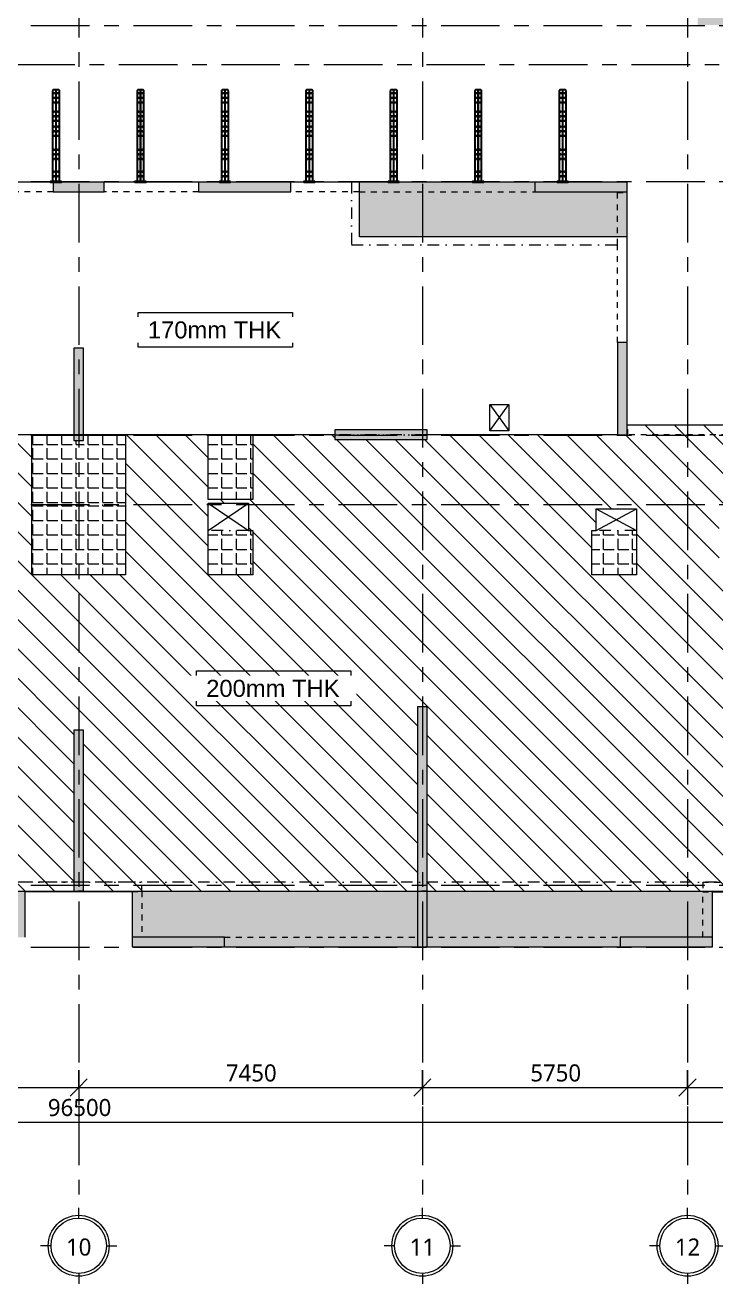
# Model space of a CAD drawing. Header units: millimetres. Extents: x 472 to 124515, y -23895 to 51792.
# Drawn here: x 63829 to 78801, y -23895 to 3390 of the extents above; entities that cross this region are included whole.
import ezdxf

# ---------------------------------------------------------------- set-up
doc = ezdxf.new("R2010")
doc.units = ezdxf.units.MM
doc.header["$LTSCALE"] = 100
for name, pattern in [('cham gach', [5.5, 2.5, -1.5, 0, -1.5]), ('Ligne de quadrillage', [22.225, 12.7, -3.175, 3.175, -3.175]), ('Tiret', [2.5, 1.25, -1.25])]:
    doc.linetypes.add(name, pattern=pattern)
for name, color, linetype, lineweight in [('3L', 1, 'Continuous', 30), ('A-000-M_MASS', 13, 'Continuous', 5), ('A-010-D_DIM', 211, 'Continuous', 5), ('A-010-D_DIM-150', 211, 'Continuous', 5), ('A-230-H-FLOOR', 190, 'Continuous', 15), ('A-230-M_FLOOR', 192, 'Continuous', 15), ('A-230-MH_FLOOR', 190, 'cham gach', 9), ('S-280-M_COLUMN', 52, 'Continuous', 15), ('S-280-M_STRUCT_FRAME', 12, 'Continuous', 15), ('S-280-MH_COLUMN', 52, 'Tiret', 5), ('Z-000-T_TEXT', 131, 'Continuous', 5), ('Z-030-M_GRID', 191, 'Continuous', 5), ('Z-033_T_GRIDREF', 31, 'Continuous', 5)]:
    doc.layers.add(name, color=color, linetype=linetype, lineweight=lineweight)
doc.layers.add('T300', color=40, linetype='Continuous')
doc.styles.add('Arial', font='arial.ttf', dxfattribs={"height": 368.82485})
doc.styles.add('Trebuchet MS', font='trebuc.ttf', dxfattribs={"height": 369.230769})
doc.dimstyles.new('ART-Cotes_linéaires', dxfattribs={"dimscale": 304.8, "dimtxt": 375, "dimasz": 1.230315, "dimexe": 1.230315, "dimexo": 0.0625, "dimgap": 0.098425, "dimtad": 1, "dimdec": 0, "dimdsep": 46, "dimtxsty": 'Trebuchet MS', "dimblk1": 'OBLIQUE', "dimblk2": 'OBLIQUE', "dimsah": 1, "dimcen": 0.09, "dimdle": 1.230315, "dimazin": 0, "dimtfac": 1, "dimtdec": 4, "dimtix": 1, "dimtmove": 0, "dimatfit": 3, "dimfxl": 1.230315, "dimfxlon": 1, "dimtvp": 1, "dimtolj": 1, "dimtzin": 0, "dimarcsym": 2})
pattern_1 = [(0, (64988.6, 0), (1219.2, 304.8), [50.292, -864.108, 50.292, -864.108, -4876.8]), (0, (64988.6, 0), (1219.2, 304.8), [-1828.8, 50.292, -1778.508, 50.292, -864.108, -2133.6]), (0, (64988.6, 0), (1219.2, 304.8), [-4572, 50.292, -559.308, 50.292, -1473.708]), (120, (65445.8, 152.4), (-873.5645, 903.4582), [50.292, -864.108, 50.292, -5740.908]), (120, (65445.8, 152.4), (-873.5645, 903.4582), [-964.692, -864.108, 50.292, -1778.508, -3048]), (120, (65445.8, 152.4), (-873.5645, 903.4582), [-3657.6, 50.292, -864.108, 50.292, -2083.308]), (120, (65445.8, 152.4), (-873.5645, 903.4582), [-4622.292, -559.308, 50.292, -1473.708]), (240, (65598.2, 762), (-345.6355, -1208.2582), [50.292, -864.108, 50.292, -864.108, -4876.8]), (240, (65598.2, 762), (-345.6355, -1208.2582), [-1828.8, 50.292, -1778.508, 50.292, -864.108, -2133.6]), (240, (65598.2, 762), (-345.6355, -1208.2582), [-4572, 50.292, -559.308, 50.292, -1473.708])]

# ---------------------------------------------------------------- blocks, each defined once
blk = doc.blocks.new('ART_Slab_SetDown - SLAB SET DOWN 30mm-V3-4_022 - ART-Level 4 - TYP 1 C1')
at = {"layer": 'A-000-M_MASS'}
h = blk.add_hatch(dxfattribs=at)
h.set_pattern_fill('FP_17', color=256, style=0, pattern_type=2)
h.set_pattern_definition([(0, (53423.17, 8057.28), (0, 314.325), [228.6, -85.725]), (90, (53423.17, 8057.28), (-314.325, 2e-14), [228.6, -85.725])])
h.paths.add_polyline_path([(525, -468), (525, 492), (-440, 492), (-440, -468), (-345, -468)], flags=0)
blk = doc.blocks.new('ART_Slab_SetDown - SLAB SET DOWN 30mm-3472732-4_022 - ART-Level 4 - TYP 1 C1')
at = {"layer": 'A-000-M_MASS'}
h = blk.add_hatch(dxfattribs=at)
h.set_pattern_fill('FP_18', color=256, style=0, pattern_type=2)
h.set_pattern_definition([(180, (65563.17, -8057.28), (-4e-14, -314.325), [228.6, -85.725]), (270, (65563.17, -8057.28), (314.325, 2e-14), [228.6, -85.725])])
h.paths.add_polyline_path([(470, 468), (-440, 468), (-440, -1057), (575, -1057), (575, 468)], flags=0)
blk = doc.blocks.new('ART_Slab_SetDown - SLAB SET DOWN 30mm-3472744-4_022 - ART-Level 4 - TYP 1 C1')
at = {"layer": 'A-000-M_MASS'}
h = blk.add_hatch(dxfattribs=at)
h.set_pattern_fill('FP_19', color=256, style=0, pattern_type=2)
h.set_pattern_definition([(180, (68323.17, -8057.28), (-4e-14, -314.325), [228.6, -85.725]), (270, (68323.17, -8057.28), (314.325, 2e-14), [228.6, -85.725])])
h.paths.add_polyline_path([(-440, 468), (-440, -492), (525, -492), (525, 468)], flags=0)
blk = doc.blocks.new('ART_Slab_SetDown - SLAB SET DOWN 30mm-3472729-4_022 - ART-Level 4 - TYP 1 C1')
at = {"layer": 'A-000-M_MASS'}
h = blk.add_hatch(dxfattribs=at)
h.set_pattern_fill('FP_20', color=256, style=0, pattern_type=2)
h.set_pattern_definition([(180, (65563.17, -5932.72), (-4e-14, -314.325), [228.6, -85.725]), (270, (65563.17, -5932.72), (314.325, 2e-14), [228.6, -85.725])])
h.paths.add_polyline_path([(18, 1067), (-440, 1067), (-440, -433), (470, -433), (470, -323), (575, -323), (575, 1067), (470, 1067)], flags=0)
blk = doc.blocks.new('ART_Slab_SetDown - SLAB SET DOWN 30mm-3472771-4_022 - ART-Level 4 - TYP 1 C1')
at = {"layer": 'A-000-M_MASS'}
h = blk.add_hatch(dxfattribs=at)
h.set_pattern_fill('FP_21', color=256, style=0, pattern_type=2)
h.set_pattern_definition([(180, (68323.17, -5932.72), (-4e-14, -314.325), [228.6, -85.725]), (270, (68323.17, -5932.72), (314.325, 2e-14), [228.6, -85.725])])
h.paths.add_polyline_path([(-440, 962), (-440, -433), (525, -433), (525, 962)], flags=0)
blk = doc.blocks.new('ART_Slab_SetDown - SLAB SET DOWN 30mm-3472720-4_022 - ART-Level 4 - TYP 1 C1')
at = {"layer": 'A-000-M_MASS'}
h = blk.add_hatch(dxfattribs=at)
h.set_pattern_fill('FP_38', color=256, style=0, pattern_type=2)
h.set_pattern_definition([(0, (65563.17, 8057.28), (0, 314.325), [228.6, -85.725]), (90, (65563.17, 8057.28), (-314.325, 2e-14), [228.6, -85.725])])
h.paths.add_polyline_path([(-440, -468), (575, -468), (575, 1057), (-440, 1057)], flags=0)
blk = doc.blocks.new('ART_Slab_SetDown - SLAB SET DOWN 30mm-3472717-4_022 - ART-Level 4 - TYP 1 C1')
at = {"layer": 'A-000-M_MASS'}
h = blk.add_hatch(dxfattribs=at)
h.set_pattern_fill('FP_40', color=256, style=0, pattern_type=2)
h.set_pattern_definition([(0, (65563.17, 5932.72), (0, 314.325), [228.6, -85.725]), (90, (65563.17, 5932.72), (-314.325, 2e-14), [228.6, -85.725])])
h.paths.add_polyline_path([(-408, -1067), (575, -1067), (575, 323), (470, 323), (470, 433), (-440, 433), (-440, -1067)], flags=0)
blk = doc.blocks.new('Grid - End of the grid line - Circle-4360-4_022 - ART-Level 4 - TYP 1 C1')
at = {"layer": 'Z-033_T_GRIDREF'}
for p, q in [((0, 4), (0, 5.5)), ((-4, 0), (-5.5, 0)), ((4, 0), (5.5, 0)), ((0, -4), (0, -5.5))]:
    blk.add_line(p, q, dxfattribs=at)
for radius in [4.4, 4]:
    blk.add_circle((0, 0), radius, dxfattribs=at)
blk = doc.blocks.new('DIMBLOCK9-4_022 - ART-Level 4 - TYP 1 C1')
at = {"layer": 'A-010-D_DIM-150', "transparency": 16777216}
for p, q in [((57539, -19264), (57539, -20014)), ((57539, -19639), (57539, -19264)), ((64989, -19264), (64989, -20014)), ((64989, -19639), (64989, -19264)), ((57539, -19639), (64989, -19639))]:
    blk.add_line(p, q, dxfattribs=at)
at = {"layer": 'A-010-D_DIM-150', "lineweight": 15, "transparency": 16777216}
for p, q in [((57539, -19639), (57351, -19827)), ((57539, -19639), (57726, -19452)), ((64989, -19639), (64801, -19827)), ((64989, -19639), (65176, -19452))]:
    blk.add_line(p, q, dxfattribs=at)
at = {"layer": 'A-010-D_DIM-150', "color": 0, "transparency": 16777216, "insert": (60730, -19138), "char_height": 369.2, "width": 1281.36, "attachment_point": 1, "line_spacing_factor": 1.032839, "style": 'Trebuchet MS'}
blk.add_mtext('7450', dxfattribs=at)
blk = doc.blocks.new('_Oblique')
at = {"color": 0, "linetype": 'ByBlock', "lineweight": -2}
blk.add_line((-0.5, -0.5), (0.5, 0.5), dxfattribs=at)
blk = doc.blocks.new('DIMBLOCK10-4_022 - ART-Level 4 - TYP 1 C1')
at = {"layer": 'A-010-D_DIM-150', "transparency": 16777216}
for p, q in [((64989, -19264), (64989, -20014)), ((64989, -19639), (64989, -19264)), ((72439, -19264), (72439, -20014)), ((72439, -19639), (72439, -19264)), ((64989, -19639), (72439, -19639))]:
    blk.add_line(p, q, dxfattribs=at)
at = {"layer": 'A-010-D_DIM-150', "lineweight": 15, "transparency": 16777216}
for p, q in [((64989, -19639), (64801, -19827)), ((64989, -19639), (65176, -19452)), ((72439, -19639), (72251, -19827)), ((72439, -19639), (72626, -19452))]:
    blk.add_line(p, q, dxfattribs=at)
at = {"layer": 'A-010-D_DIM-150', "color": 0, "transparency": 16777216, "insert": (68180, -19138), "char_height": 369.2, "width": 1281.36, "attachment_point": 1, "line_spacing_factor": 1.032839, "style": 'Trebuchet MS'}
blk.add_mtext('7450', dxfattribs=at)
blk = doc.blocks.new('DIMBLOCK11-4_022 - ART-Level 4 - TYP 1 C1')
at = {"layer": 'A-010-D_DIM-150', "transparency": 16777216}
for p, q in [((72439, -19264), (72439, -20014)), ((72439, -19639), (72439, -19264)), ((78189, -19264), (78189, -20014)), ((78189, -19639), (78189, -19264)), ((72439, -19639), (78189, -19639))]:
    blk.add_line(p, q, dxfattribs=at)
at = {"layer": 'A-010-D_DIM-150', "lineweight": 15, "transparency": 16777216}
for p, q in [((72439, -19639), (72251, -19827)), ((72439, -19639), (72626, -19452)), ((78189, -19639), (78001, -19827)), ((78189, -19639), (78376, -19452))]:
    blk.add_line(p, q, dxfattribs=at)
at = {"layer": 'A-010-D_DIM-150', "color": 0, "transparency": 16777216, "insert": (74780, -19138), "char_height": 369.2, "width": 1281.36, "attachment_point": 1, "line_spacing_factor": 1.032839, "style": 'Trebuchet MS'}
blk.add_mtext('5750', dxfattribs=at)
blk = doc.blocks.new('DIMBLOCK12-4_022 - ART-Level 4 - TYP 1 C1')
at = {"layer": 'A-010-D_DIM-150', "transparency": 16777216}
for p, q in [((78189, -19264), (78189, -20014)), ((78189, -19639), (78189, -19264)), ((87539, -19264), (87539, -20014)), ((87539, -19639), (87539, -19264)), ((78189, -19639), (87539, -19639))]:
    blk.add_line(p, q, dxfattribs=at)
at = {"layer": 'A-010-D_DIM-150', "lineweight": 15, "transparency": 16777216}
for p, q in [((78189, -19639), (78001, -19827)), ((78189, -19639), (78376, -19452)), ((87539, -19639), (87351, -19827)), ((87539, -19639), (87726, -19452))]:
    blk.add_line(p, q, dxfattribs=at)
at = {"layer": 'A-010-D_DIM-150', "color": 0, "transparency": 16777216, "insert": (82330, -19138), "char_height": 369.2, "width": 1281.36, "attachment_point": 1, "line_spacing_factor": 1.032839, "style": 'Trebuchet MS'}
blk.add_mtext('9350', dxfattribs=at)
blk = doc.blocks.new('DIMBLOCK19-4_022 - ART-Level 4 - TYP 1 C1')
at = {"layer": 'A-010-D_DIM-150', "transparency": 16777216}
for p, q in [((16739, -20014), (16739, -20764)), ((16739, -20389), (16739, -20014)), ((113239, -20014), (113239, -20764)), ((113239, -20389), (113239, -20014)), ((16364, -20389), (113614, -20389))]:
    blk.add_line(p, q, dxfattribs=at)
at = {"layer": 'A-010-D_DIM-150', "lineweight": 15, "transparency": 16777216}
for p, q in [((16739, -20389), (16551, -20577)), ((16739, -20389), (16926, -20202)), ((113239, -20389), (113051, -20577)), ((113239, -20389), (113426, -20202))]:
    blk.add_line(p, q, dxfattribs=at)
at = {"layer": 'A-010-D_DIM-150', "color": 0, "transparency": 16777216, "insert": (64321, -19888), "char_height": 369.2, "width": 1601.69, "attachment_point": 1, "line_spacing_factor": 1.032839, "style": 'Trebuchet MS'}
blk.add_mtext('96500', dxfattribs=at)
blk = doc.blocks.new('Bracket T300')
at = {"layer": '3L', "true_color": 0xfecc66}
h = blk.add_hatch(color=31, dxfattribs=at)
h.paths.add_polyline_path([(138046, 596), (138046, 836), (138034, 836), (138034, 596)])
h.paths.add_polyline_path([(138046, 781), (138034, 781), (138034, 811), (138046, 811)], flags=17)
h.paths.add_polyline_path([(138046, 621), (138034, 621), (138034, 651), (138046, 651)], flags=17)
at = {"layer": '3L', "color": 31, "true_color": 0xfecc66}
for points in [[(138046, 596), (138046, 836), (138034, 836), (138034, 596)], [(138046, 781), (138034, 781), (138034, 811), (138046, 811)], [(138046, 621), (138034, 621), (138034, 651), (138046, 651)], [(140034, 713), (140034, 719), (138046, 719), (138046, 713)]]:
    blk.add_lwpolyline(points, close=True, dxfattribs=at)
for points in [[(138050, 796), (138030, 796)], [(138050, 636), (138030, 636)]]:
    blk.add_lwpolyline(points, dxfattribs=at)
blk.add_lwpolyline([(138046, 641), (140009, 641, 0.414214), (140034, 666), (140034, 766, 0.414214), (140009, 791), (138046, 791)], format="xyb", close=True, dxfattribs=at)
for centre in [(138159, 756), (138159, 676), (138259, 756), (138259, 676), (138534, 756), (138534, 676), (138634, 756), (138634, 676), (138734, 756), (138734, 676), (139034, 756), (139034, 676), (139134, 756), (139134, 676), (139234, 756), (139234, 676), (139359, 756), (139359, 676), (139459, 756), (139459, 676), (139559, 756), (139559, 676), (139759, 756), (139759, 676), (139859, 756), (139859, 676), (139959, 756), (139959, 676)]:
    blk.add_circle(centre, 9, dxfattribs=at)
blk = doc.blocks.new('*U204')
at = {"rotation": 90}
blk.add_blockref('Bracket T300', (716, -139032), dxfattribs=at)
blk = doc.blocks.new('*U205')
at = {"layer": 'T300', "color": 0, "linetype": 'ByBlock', "lineweight": -2, "transparency": 16777216}
for p in [(0, 0), (1830, 0), (3660, 0), (5490, 0), (7320, 0), (9150, 0), (10980, 0), (12810, 0), (14640, 0), (16470, 0), (18300, 0), (20130, 0), (21960, 0)]:
    blk.add_blockref('*U204', p, dxfattribs=at)
blk = doc.blocks.new('4F')
at = {"layer": 'A-230-H-FLOOR', "lineweight": 5}
h = blk.add_hatch(dxfattribs=at)
h.set_pattern_fill('FP_7', color=8, style=0, pattern_type=2)
h.set_pattern_definition(pattern_1)
h.paths.add_polyline_path([(79508.6, -3590), (80488.6, -3590), (80488.6, 2315), (79298.6, 2315), (79298.6, -1590), (79508.6, -1590), (79508.6, -3035)], flags=0)
h.paths.add_polyline_path([(50468.6, -3590), (50468.6, -1590), (50678.6, -1590), (50678.6, 2315), (49488.6, 2315), (49488.6, -3590)], flags=0)
h.paths.add_polyline_path([(56073.6, -1200), (58903.6, -1200), (58903.6, -10), (55098.6, -10), (55098.6, -220), (53098.6, -220), (53098.6, -1200), (55663.6, -1200)], flags=0)
h.paths.add_polyline_path([(74313.6, -1200), (76878.6, -1200), (76878.6, -220), (74878.6, -220), (74878.6, -10), (71073.6, -10), (71073.6, -1200), (73903.6, -1200)], flags=0)
h.paths.add_polyline_path([(78408.6, 3395), (79388.6, 3395), (79388.6, 9330), (78198.6, 9330), (78198.6, 5395), (78408.6, 5395), (78408.6, 3645)], flags=0)
h.paths.add_polyline_path([(50588.6, 3395), (51568.6, 3395), (51568.6, 5395), (51778.6, 5395), (51778.6, 9330), (50588.6, 9330), (50588.6, 3645)], flags=0)
h.paths.add_polyline_path([(51778.6, 9540), (51778.6, 13475), (51568.6, 13475), (51568.6, 15475), (50588.6, 15475), (50588.6, 9540), (51343.4, 9540)], flags=0)
h.paths.add_polyline_path([(78992.4, 9540), (79388.6, 9540), (79388.6, 15475), (78408.6, 15475), (78408.6, 13475), (78198.6, 13475), (78198.6, 9540), (78866.8, 9540)], flags=0)
h.paths.add_polyline_path([(78813.1, 11355.7), (78633.8, 11535), (78992.4, 11535)], flags=0)
h.paths.add_polyline_path([(50984.9, 11535), (51164.1, 11714.3), (51343.4, 11535)], flags=0)
h.paths.add_polyline_path([(99708.6, 14560), (102733.6, 14560), (102733.6, 15750), (99708.6, 15750), (99708.6, 14632.4)], flags=0)
h.paths.add_polyline_path([(27243.6, 14560), (30268.6, 14560), (30268.6, 15750), (27243.6, 15750)], flags=0)
h.paths.add_polyline_path([(78408.6, 16345), (79538.6, 16345), (79538.6, 22280), (78198.6, 22280), (78198.6, 18345), (78408.6, 18345)], flags=0)
h.paths.add_polyline_path([(51568.6, 16345), (51568.6, 18345), (51778.6, 18345), (51778.6, 22280), (50438.6, 22280), (50438.6, 16345)], flags=0)
h.paths.add_polyline_path([(51778.6, 22490), (51778.6, 27513.7), (50438.6, 27513.7), (50438.6, 22490), (51086.4, 22490)], flags=0)
h.paths.add_polyline_path([(79538.6, 22490), (79538.6, 27515), (78198.6, 27513.7), (78198.6, 22490), (79388.6, 22490)], flags=0)
h.paths.add_polyline_path([(16748.6, 22490), (18073.6, 22490), (18073.6, 27515), (16958.6, 27514.2), (16958.6, 27486.3), (16748.6, 27486.3), (16748.6, 23962.8)], flags=0)
h.paths.add_polyline_path([(112203.6, 22490), (113228.6, 22490), (113228.6, 27515), (111903.6, 27515), (111903.6, 22490), (112103.6, 22490)], flags=0)
h.paths.add_polyline_path([(78982.9, 25405.7), (78803.6, 25585), (79162.2, 25585), (79102.2, 25525)], flags=0)
h.paths.add_polyline_path([(51173.6, 25585), (50815.1, 25585), (50994.3, 25764.3)], flags=0)
h.paths.add_polyline_path([(35178.6, 32400), (36618.6, 32400), (36618.6, 33380), (30643.6, 33380), (30643.6, 32400), (34213.6, 32400)], flags=0)
h.paths.add_polyline_path([(101033.4, 32400), (105518.6, 32400), (105518.6, 33380), (99543.6, 33380), (99543.6, 32400)], flags=0)
h.paths.add_polyline_path([(94798.6, 32400), (99333.6, 32400), (99333.6, 33380), (93358.6, 33380), (93358.6, 32400), (94241.9, 32400)], flags=0)
h.paths.add_polyline_path([(38712.3, 32400), (44068.6, 32400), (44068.6, 33380), (38093.6, 33380), (38093.6, 32400)], flags=0)
h.paths.add_polyline_path([(25372.9, 32400), (30433.6, 32400), (30433.6, 33380), (24458.6, 33380), (24458.6, 32400), (25341.9, 32400)], flags=0)
h.paths.add_polyline_path([(87698.6, 32400), (91883.6, 32400), (91883.6, 33380), (85908.6, 33380), (85908.6, 32400), (86173.2, 32400)], flags=0)
h = blk.add_hatch(dxfattribs=at)
h.set_pattern_fill('FP_10', color=9, style=0, pattern_type=2)
h.set_pattern_definition([(135, (64988.6, 0), (-318.198, -318.198), [])])
h.paths.add_polyline_path([(86178.6, -15385), (86178.6, -15240), (87233.6, -15240), (87233.6, -11740), (87443.6, -11740), (87443.6, -13900), (92353.6, -13900), (92353.6, -15030), (93248.6, -15030), (93248.6, -15240), (94748.6, -15240), (94748.6, -15030), (97248.6, -15030), (97248.6, -15240), (98628.6, -15240), (98628.6, -9005), (95703.6, -9005), (95703.6, -9470), (95713.6, -9470), (95713.6, -10430), (94748.6, -10430), (94748.6, -9470), (94843.6, -9470), (94843.6, -9005), (93428.6, -9005), (93428.6, -8795), (97438.6, -8795), (97438.6, -1555), (93428.6, -1555), (93428.6, -1345), (97438.6, -1345), (97438.6, 4840), (96978.6, 4840), (96978.6, 5895), (93478.6, 5895), (93478.6, 6105), (95788.6, 6105), (95788.6, 9130), (96978.6, 9130), (96978.6, 13030), (94478.6, 13030), (94478.6, 13240), (91048.6, 13240), (91048.6, 13030), (89798.6, 13030), (89798.6, 11850), (89248.6, 11850), (89248.6, 13030), (89048.6, 13030), (89048.6, 13240), (89258.6, 13240), (89258.6, 14490), (89038.6, 14490), (89038.6, 14690), (89733.6, 14690), (89733.6, 14490), (91238.6, 14490), (91238.6, 14690), (92088.6, 14690), (92088.6, 15890), (89538.6, 15890), (89538.6, 16490), (89788.6, 16490), (89788.6, 17590), (89538.6, 17590), (89538.6, 18590), (89788.6, 18590), (89788.6, 19690), (89538.6, 19690), (89538.6, 20710), (89788.6, 20710), (89788.6, 21910), (89538.6, 21910), (89538.6, 22490), (87528.6, 22490), (87528.6, 16345), (87318.6, 16345), (87318.6, 15475), (87528.6, 15475), (87528.6, 15225), (87443.6, 15225), (87443.6, 13910), (87318.6, 13910), (87318.6, 9540), (87528.6, 9540), (87528.6, 9330), (87318.6, 9330), (87318.6, 4960), (87443.6, 4960), (87443.6, 3645), (87528.6, 3645), (87528.6, 3395), (87318.6, 3395), (87318.6, 2525), (87528.6, 2525), (87528.6, 2315), (87318.6, 2315), (87318.6, -2075), (87443.6, -2075), (87443.6, -3380), (87318.6, -3380), (87318.6, -3590), (86888.6, -3590), (86888.6, -5490), (86388.6, -5490), (86388.6, -5280), (81298.6, -5280), (81298.6, -5490), (79298.6, -5490), (79298.6, -5280), (76878.6, -5280), (76878.6, -5490), (72543.6, -5490), (72543.6, -5590), (70543.6, -5590), (70543.6, -5490), (65093.6, -5490), (65093.6, -5500), (66003.6, -5500), (66003.6, -8525), (63973.6, -8525), (63973.6, -5500), (64883.6, -5499.8), (64883.6, -5490), (59433.6, -5490), (59433.6, -5590), (57433.6, -5590), (57433.6, -5490), (53098.6, -5490), (53098.6, -5280), (50678.6, -5280), (50678.6, -5490), (48678.6, -5490), (48678.6, -5280), (43588.6, -5280), (43588.6, -5490), (43088.6, -5490), (43088.6, -3590), (42658.6, -3590), (42658.6, -3380), (42533.6, -3380), (42533.6, -2075), (42658.6, -2075), (42658.6, 2315), (42448.6, 2315), (42448.6, 2525), (42658.6, 2525), (42658.6, 3395), (42448.6, 3395), (42448.6, 3645), (42533.6, 3645), (42533.6, 4960), (42658.6, 4960), (42658.6, 9330), (42448.6, 9330), (42448.6, 9540), (42658.6, 9540), (42658.6, 13910), (42533.6, 13910), (42533.6, 15225), (42448.6, 15225), (42448.6, 15475), (42658.6, 15475), (42658.6, 16345), (42448.6, 16345), (42448.6, 22490), (40438.6, 22490), (40438.6, 21910), (40188.6, 21910), (40188.6, 20710), (40438.6, 20710), (40438.6, 19690), (40188.6, 19690), (40188.6, 18590), (40438.6, 18590), (40438.6, 17590), (40188.6, 17590), (40188.6, 16490), (40438.6, 16490), (40438.6, 15890), (37888.6, 15890), (37888.6, 14690), (38738.6, 14690), (38738.6, 14490), (40233.6, 14490), (40233.6, 14690), (40928.6, 14690), (40928.6, 14490), (40718.6, 14490), (40718.6, 13240), (40928.6, 13240), (40928.6, 13030), (40728.6, 13030), (40728.6, 11850), (40178.6, 11850), (40178.6, 13030), (38928.6, 13030), (38928.6, 13240), (35498.6, 13240), (35498.6, 13030), (32998.6, 13030), (32998.6, 9130), (34188.6, 9130), (34188.6, 6105), (36498.6, 6105), (36498.6, 5895), (32998.6, 5895), (32998.6, 4840), (32538.6, 4840), (32538.6, -1345), (36548.6, -1345), (36548.6, -1555), (32538.6, -1555), (32538.6, -8795), (36548.6, -8795), (36548.6, -9005), (35133.6, -9005), (35133.6, -9470), (35228.6, -9470), (35228.6, -10430), (34263.6, -10430), (34263.6, -9470), (34273.6, -9470), (34273.6, -9005), (32468.6, -9005), (32468.6, -10430), (31558.6, -10430), (31558.6, -9005), (31348.6, -9005), (31348.6, -15240), (32728.6, -15240), (32728.6, -15030), (35228.6, -15030), (35228.6, -15240), (36728.6, -15240), (36728.6, -15030), (37623.6, -15030), (37623.6, -13900), (42533.6, -13900), (42533.6, -11740), (42743.6, -11740), (42743.6, -15240), (42533.6, -15240), (42533.6, -15250), (43798.6, -15250), (43798.6, -15385), (49983.6, -15385), (49983.6, -11390), (50193.6, -11390), (50193.6, -15385), (57433.6, -15385), (57433.6, -11390), (57643.6, -11390), (57643.6, -15385), (64883.6, -15385), (64883.6, -11890), (65093.6, -11890), (65093.6, -15385), (72333.6, -15385), (72333.6, -11390), (72543.6, -11390), (72543.6, -15385), (79783.6, -15385), (79783.6, -11390), (79993.6, -11390), (79993.6, -15385), (86007.1, -15385)], flags=0)
h.paths.add_polyline_path([(98423.6, -10430), (97508.6, -10430), (97508.6, -9095), (98423.6, -9095), (98423.6, -9731.2)], flags=0)
h.paths.add_polyline_path([(39413.6, -8800), (39413.6, -7885), (40843.6, -7885), (40843.6, -8800), (40395.9, -8800)], flags=0)
h.paths.add_polyline_path([(89133.6, -8800), (89133.6, -7885), (90563.6, -7885), (90563.6, -8800)], flags=0)
h.paths.add_polyline_path([(87233.6, -8525), (86323.6, -8525), (86323.6, -7095), (87238.6, -7095), (87238.6, -8525)], flags=0)
h.paths.add_polyline_path([(83708.4, -8525), (83563.6, -8525), (83563.6, -7565), (83658.6, -7565), (83658.6, -7095), (84528.6, -7095), (84528.6, -8525)], flags=0)
h.paths.add_polyline_path([(45448.6, -8525), (45448.6, -7095), (46318.6, -7095), (46318.6, -7565), (46413.6, -7565), (46413.6, -8525)], flags=0)
h.paths.add_polyline_path([(43653.6, -8525), (42738.6, -8525), (42738.6, -7095), (43653.6, -7095)], flags=0)
h.paths.add_polyline_path([(61213.6, -8525), (61213.6, -7565), (61308.6, -7565), (61308.6, -6975), (62178.6, -6975), (62178.6, -8525)], flags=0)
h.paths.add_polyline_path([(77078.6, -8525), (76113.6, -8525), (76113.6, -7565), (76208.6, -7565), (76208.6, -7095), (77078.6, -7095)], flags=0)
h.paths.add_polyline_path([(51103.6, -8525), (50188.6, -8525), (50188.6, -7095), (51103.6, -7095)], flags=0)
h.paths.add_polyline_path([(79788.6, -8525), (78873.6, -8525), (78873.6, -7095), (79788.6, -7095), (79788.6, -7565)], flags=0)
h.paths.add_polyline_path([(67798.6, -8525), (67798.6, -6975), (68668.6, -6975), (68668.6, -7565), (68763.6, -7565), (68763.6, -8525)], flags=0)
h.paths.add_polyline_path([(52898.6, -8525), (52898.6, -7095), (53768.6, -7095), (53768.6, -7565), (53863.6, -7565), (53863.6, -8525)], flags=0)
h.paths.add_polyline_path([(67798.6, -6895), (67798.6, -5500), (68763.6, -5500), (68763.6, -6895)], flags=0)
h.paths.add_polyline_path([(61213.6, -6895), (61213.6, -5500), (62178.6, -5500), (62178.6, -6895), (61786.6, -6895)], flags=0)
h.paths.add_polyline_path([(62928, -6250.4), (62928, -5891.8), (63107.3, -6071.1)], flags=0)
h.paths.add_polyline_path([(90563.6, -6090), (89133.6, -6090), (89133.6, -5220), (89603.6, -5220), (89603.6, -5125), (90563.6, -5125)], flags=0)
h.paths.add_polyline_path([(39413.6, -6090), (39413.6, -5125), (40373.6, -5125), (40373.6, -5220), (40843.6, -5220), (40843.6, -6090), (40395.9, -6090)], flags=0)
h.paths.add_polyline_path([(90563.6, 2225), (89603.6, 2225), (89603.6, 2320), (89133.6, 2320), (89133.6, 3190), (90563.6, 3190)], flags=0)
h.paths.add_polyline_path([(40373.6, 2225), (39413.6, 2225), (39413.6, 3190), (40843.6, 3190), (40843.6, 2320), (40373.6, 2320)], flags=0)
h.paths.add_polyline_path([(90563.6, 4985), (89133.6, 4985), (89133.6, 5900), (90563.6, 5900), (90563.6, 5584.3)], flags=0)
h.paths.add_polyline_path([(39413.6, 4985), (39413.6, 5900), (40843.6, 5900), (40843.6, 4985), (39928.6, 4985)], flags=0)
h.paths.add_polyline_path([(89919.7, 6535.9), (89919.7, 6894.5), (90099, 6715.2), (90048.6, 6664.8)], flags=0)
h.paths.add_polyline_path([(40057.5, 6535.9), (40057.5, 6894.5), (40236.8, 6715.2)], flags=0)
h.paths.add_polyline_path([(88159.3, 7355.7), (87980.1, 7535), (88338.6, 7535)], flags=0)
h.paths.add_polyline_path([(41787.5, 7535), (41638.6, 7535), (41817.9, 7714.3), (41997.2, 7535)], flags=0)
h.paths.add_polyline_path([(89133.6, 10325), (89133.6, 11755), (90048.6, 11755), (90048.6, 10325)], flags=0)
h.paths.add_polyline_path([(39928.6, 10325), (39928.6, 11755), (40843.6, 11755), (40843.6, 10325), (40395.9, 10325)], flags=0)
h = blk.add_hatch(dxfattribs=at)
h.set_pattern_fill('FP_7', color=8, style=0, pattern_type=2)
h.set_pattern_definition(pattern_1)
h.paths.add_polyline_path([(79993.6, -16590), (84178.6, -16590), (84178.6, -16380), (86178.6, -16380), (86178.6, -15385), (79993.6, -15385), (79993.6, -16542.4)], flags=0)
h.paths.add_polyline_path([(76113.6, -16590), (76728.6, -16590), (76728.6, -16380), (78728.6, -16380), (78728.6, -15400), (79783.6, -15400), (79783.6, -15385), (72543.6, -15385), (72543.6, -16590), (75045.9, -16590)], flags=0)
h.paths.add_polyline_path([(68763.6, -16590), (72333.6, -16590), (72333.6, -15385), (65093.6, -15385), (65093.6, -15390), (66148.6, -15390), (66148.6, -16380), (68148.6, -16380), (68148.6, -16590)], flags=0)
h.paths.add_polyline_path([(57643.6, -16590), (61828.6, -16590), (61828.6, -16380), (63828.6, -16380), (63828.6, -15390), (64883.6, -15390), (64883.6, -15385), (57643.6, -15385), (57643.6, -15863.9)], flags=0)
h.paths.add_polyline_path([(53863.6, -16590), (57433.6, -16590), (57433.6, -15385), (50193.6, -15385), (50193.6, -15400), (51248.6, -15400), (51248.6, -16380), (53248.6, -16380), (53248.6, -16590)], flags=0)
h.paths.add_polyline_path([(49983.6, -16590), (49983.6, -15385), (43798.6, -15385), (43798.6, -16380), (45798.6, -16380), (45798.6, -16590), (49058.4, -16590)], flags=0)
h.paths.add_polyline_path([(40395.9, -15240), (42533.6, -15240), (42533.6, -13900), (37623.6, -13900), (37623.6, -15030), (37828.6, -15030), (37828.6, -15240), (39413.6, -15240)], flags=0)
h.paths.add_polyline_path([(87443.6, -15240), (92148.6, -15240), (92148.6, -15030), (92353.6, -15030), (92353.6, -13900), (87443.6, -13900)], flags=0)
h.paths.add_polyline_path([(32538.6, -7735), (32538.6, -1555), (31348.6, -1555), (31348.6, -7735), (31733.4, -7735)], flags=0)
h.paths.add_polyline_path([(98628.6, -7735), (98628.6, -1555), (97438.6, -1555), (97438.6, -7735), (98418.6, -7735)], flags=0)
h.paths.add_polyline_path([(97933.9, -1345), (98628.6, -1345), (98628.6, 2840), (98418.6, 2840), (98418.6, 4840), (97438.6, 4840), (97438.6, -1345)], flags=0)
h.paths.add_polyline_path([(32158.2, -1345), (32538.6, -1345), (32538.6, 4840), (31558.6, 4840), (31558.6, 2840), (31348.6, 2840), (31348.6, -1345), (31733.4, -1345)], flags=0)
h.paths.add_polyline_path([(96978.6, 6105), (96978.6, 9130), (95788.6, 9130), (95788.6, 6105)], flags=0)
h.paths.add_polyline_path([(32998.6, 6105), (34188.6, 6105), (34188.6, 9130), (32998.6, 9130), (32998.6, 6151.7)], flags=0)
at = {"layer": 'S-280-M_COLUMN'}
for points in [[(65538.6, -220), (65538.6, -10), (64438.6, -10), (64438.6, -220), (64807, -220)], [(67588.6, -220), (69588.6, -220), (69588.6, -10), (67588.6, -10)], [(76878.6, -220), (76878.6, -10), (74878.6, -10), (74878.6, -220), (75045.9, -220)], [(76878.6, -5490), (76878.6, -3490), (76668.6, -3490), (76668.6, -5490)], [(64988.6, -5610), (65093.6, -5610), (65093.6, -3610), (64883.6, -3610), (64883.6, -5610)], [(70543.6, -5590), (72543.6, -5590), (72543.6, -5380), (70543.6, -5380), (70543.6, -5497.8)], [(72543.6, -16590), (72543.6, -11390), (72333.6, -11390), (72333.6, -16590)], [(64883.6, -15390), (65093.6, -15390), (65093.6, -11890), (64883.6, -11890), (64883.6, -15385)], [(66148.6, -16590), (68148.6, -16590), (68148.6, -16380), (66148.6, -16380)], [(78703.1, -16590), (78728.6, -16590), (78728.6, -16380), (76728.6, -16380), (76728.6, -16590), (77078.6, -16590)]]:
    blk.add_hatch(color=10, dxfattribs=at).paths.add_polyline_path(points, flags=0)
at = {"lineweight": 5}
for p, q in [((73903.6, -4835), (74313.6, -5405)), ((73903.6, -5405), (74313.6, -4835)), ((67798.6, -6975), (68668.6, -7565)), ((67798.6, -7565), (68668.6, -6975)), ((76208.6, -7095), (77078.6, -7565)), ((76208.6, -7565), (77078.6, -7095))]:
    blk.add_line(p, q, dxfattribs=at)
at = {"layer": 'A-230-M_FLOOR'}
for p, q in [((64438.6, -10), (62388.6, -10)), ((67588.6, -10), (65538.6, -10)), ((74878.6, -10), (69588.6, -10)), ((71073.6, -1200), (71073.6, -10)), ((76878.6, -3490), (76878.6, -220)), ((76878.6, -1200), (71073.6, -1200)), ((73903.6, -5405), (73903.6, -4835)), ((73903.6, -4835), (74313.6, -4835)), ((74313.6, -4835), (74313.6, -5405)), ((74313.6, -5405), (73903.6, -5405)), ((79298.6, -5280), (76878.6, -5280)), ((64883.6, -5490), (59433.6, -5490)), ((63973.6, -8525), (63973.6, -5500)), ((63973.6, -5500), (64883.6, -5500)), ((70543.6, -5490), (65093.6, -5490)), ((65093.6, -5500), (66003.6, -5500)), ((66003.6, -5500), (66003.6, -8525)), ((67798.6, -6895), (67798.6, -5500)), ((67798.6, -5500), (68763.6, -5500)), ((68763.6, -5500), (68763.6, -6895)), ((76668.6, -5490), (72543.6, -5490)), ((68763.6, -6895), (67798.6, -6895)), ((67798.6, -8525), (67798.6, -6975)), ((67798.6, -6975), (68668.6, -6975)), ((68668.6, -6975), (68668.6, -7565)), ((76208.6, -7565), (76208.6, -7095)), ((76208.6, -7095), (77078.6, -7095)), ((77078.6, -7095), (77078.6, -8525)), ((68668.6, -7565), (68763.6, -7565)), ((68763.6, -7565), (68763.6, -8525)), ((76113.6, -8525), (76113.6, -7565)), ((76113.6, -7565), (76208.6, -7565)), ((66003.6, -8525), (63973.6, -8525)), ((68763.6, -8525), (67798.6, -8525)), ((77078.6, -8525), (76113.6, -8525)), ((57643.6, -15385), (64883.6, -15385)), ((63828.6, -16380), (63828.6, -15390)), ((63828.6, -15390), (64883.6, -15390)), ((65093.6, -15385), (72333.6, -15385)), ((65093.6, -15390), (66148.6, -15390)), ((66148.6, -15390), (66148.6, -16380)), ((72543.6, -15385), (79783.6, -15385)), ((78728.6, -16380), (78728.6, -15400)), ((78728.6, -15400), (79783.6, -15400)), ((68148.6, -16590), (72333.6, -16590)), ((72543.6, -16590), (76728.6, -16590))]:
    blk.add_line(p, q, dxfattribs=at)
at = {"layer": 'A-230-MH_FLOOR', "color": 7, "lineweight": 5}
for p, q in [((70903.6, -10), (70903.6, -1370)), ((70903.6, -1370), (76878.6, -1370)), ((64883.6, -5500), (65093.6, -5500)), ((65093.6, -5490), (64883.7, -5490)), ((64883.7, -5490), (65093.6, -5490)), ((72543.6, -5490), (70543.7, -5490)), ((70543.7, -5490), (72543.6, -5490)), ((68668.6, -7565), (67798.6, -7565)), ((77078.6, -7565), (76208.6, -7565)), ((85978.6, -15185), (63623.6, -15185)), ((64883.6, -15385), (65093.6, -15385)), ((72333.6, -15385), (72543.6, -15385))]:
    blk.add_line(p, q, dxfattribs=at)
at = {"layer": 'S-280-M_COLUMN'}
for p, q in [((65538.6, -10), (64438.6, -10)), ((64438.6, -10), (64438.6, -220)), ((64438.6, -220), (65538.6, -220)), ((65538.6, -220), (65538.6, -10)), ((69588.6, -10), (67588.6, -10)), ((67588.6, -10), (67588.6, -220)), ((67588.6, -220), (69588.6, -220)), ((69588.6, -220), (69588.6, -10)), ((76878.6, -10), (74878.6, -10)), ((74878.6, -10), (74878.6, -220)), ((74878.6, -220), (76878.6, -220)), ((76878.6, -220), (76878.6, -10)), ((76878.6, -3490), (76668.6, -3490)), ((76668.6, -3490), (76668.6, -5490)), ((76878.6, -5490), (76878.6, -3490)), ((65093.6, -3610), (64883.6, -3610)), ((64883.6, -3610), (64883.6, -5610)), ((65093.6, -5610), (65093.6, -3610)), ((72543.6, -5380), (70543.6, -5380)), ((70543.6, -5380), (70543.6, -5590)), ((72543.6, -5590), (72543.6, -5380)), ((64883.6, -5610), (65093.6, -5610)), ((70543.6, -5590), (72543.6, -5590)), ((76668.6, -5490), (76878.6, -5490)), ((72333.6, -11390), (72333.6, -16590)), ((72543.6, -11390), (72333.6, -11390)), ((72543.6, -16590), (72543.6, -11390)), ((65093.6, -11890), (64883.6, -11890)), ((64883.6, -11890), (64883.6, -15390)), ((65093.6, -15390), (65093.6, -11890)), ((64883.6, -15390), (65093.6, -15390)), ((68148.6, -16380), (66148.6, -16380)), ((66148.6, -16380), (66148.6, -16590)), ((66148.6, -16590), (68148.6, -16590)), ((68148.6, -16590), (68148.6, -16380)), ((72333.6, -16590), (72543.6, -16590)), ((78728.6, -16380), (76728.6, -16380)), ((76728.6, -16380), (76728.6, -16590)), ((76728.6, -16590), (78728.6, -16590)), ((78728.6, -16590), (78728.6, -16380))]:
    blk.add_line(p, q, dxfattribs=at)
at = {"layer": 'S-280-M_STRUCT_FRAME', "linetype": 'Tiret', "lineweight": 5}
for p, q in [((64438.6, -220), (62388.6, -220)), ((67588.6, -220), (65538.6, -220)), ((71073.6, -220), (69588.6, -220)), ((71073.6, -220), (74878.6, -220)), ((76668.6, -233.7), (76878.6, -233.7)), ((76668.6, -1370), (76668.6, -233.7)), ((76668.6, -3490), (76668.6, -1370)), ((76891.3, -5490), (76891.3, -5280)), ((79298.6, -5490), (76891.3, -5490)), ((63618.6, -15180), (64883.6, -15180)), ((65093.6, -15180), (66358.6, -15180)), ((66358.6, -15185), (66358.6, -15180)), ((66358.6, -15390), (66358.6, -15185)), ((78518.6, -15190), (79783.6, -15190)), ((78518.6, -15190), (78518.6, -15400)), ((66148.6, -15390), (66358.6, -15390)), ((66358.6, -15390), (66358.6, -16380)), ((78518.6, -16380), (78518.6, -15400)), ((78518.6, -15400), (78728.6, -15400)), ((68148.6, -16380), (72333.6, -16380)), ((72543.6, -16380), (76728.6, -16380))]:
    blk.add_line(p, q, dxfattribs=at)
at = {"layer": 'S-280-MH_COLUMN', "color": 1}
for p, q in [((65093.6, -5500), (64883.6, -5500)), ((65093.6, -15385), (64883.6, -15385)), ((72543.6, -15385), (72333.6, -15385))]:
    blk.add_line(p, q, dxfattribs=at)
at = {"layer": 'Z-000-T_TEXT'}
for p, q in [((66278.8, -2837.9), (69623.8, -2837.9)), ((66278.8, -3592.1), (66278.8, -2837.9)), ((69623.8, -2837.9), (69623.8, -3592.1)), ((69623.8, -3592.1), (66278.8, -3592.1)), ((67543.8, -10607.9), (70888.8, -10607.9)), ((67543.8, -11362.1), (67543.8, -10607.9)), ((70888.8, -10607.9), (70888.8, -11362.1)), ((70888.8, -11362.1), (67543.8, -11362.1))]:
    blk.add_line(p, q, dxfattribs=at)
at = {"layer": 'Z-030-M_GRID', "linetype": 'Ligne de quadrillage'}
for p, q in [((64988.6, 35509.7), (64988.6, -22244.6)), ((72438.6, 35509.7), (72438.6, -22244.6)), ((78188.6, 35509.7), (78188.6, -22244.6)), ((12837, 3385), (115521.9, 3385)), ((14742, 2535), (115521.9, 2535)), ((12837, 0), (115521.9, 0)), ((12837, -5500), (115521.9, -5500)), ((12837, -7000), (115521.9, -7000)), ((12837, -15250), (115521.9, -15250)), ((12837, -16600), (115521.9, -16600))]:
    blk.add_line(p, q, dxfattribs=at)
at = {"layer": 'A-000-M_MASS'}
for name, p in [('ART_Slab_SetDown - SLAB SET DOWN 30mm-3472717-4_022 - ART-Level 4 - TYP 1 C1', (64414, -5932.7)), ('ART_Slab_SetDown - SLAB SET DOWN 30mm-3472720-4_022 - ART-Level 4 - TYP 1 C1', (64414, -8057.3)), ('ART_Slab_SetDown - SLAB SET DOWN 30mm-V3-4_022 - ART-Level 4 - TYP 1 C1', (76554, -8057.3))]:
    blk.add_blockref(name, p, dxfattribs=at)
at = {"layer": 'A-000-M_MASS', "rotation": 180}
for name, p in [('ART_Slab_SetDown - SLAB SET DOWN 30mm-3472729-4_022 - ART-Level 4 - TYP 1 C1', (65563.2, -5932.7)), ('ART_Slab_SetDown - SLAB SET DOWN 30mm-3472771-4_022 - ART-Level 4 - TYP 1 C1', (68323.2, -5932.7)), ('ART_Slab_SetDown - SLAB SET DOWN 30mm-3472732-4_022 - ART-Level 4 - TYP 1 C1', (65563.2, -8057.3)), ('ART_Slab_SetDown - SLAB SET DOWN 30mm-3472744-4_022 - ART-Level 4 - TYP 1 C1', (68323.2, -8057.3))]:
    blk.add_blockref(name, p, dxfattribs=at)
at = {"layer": 'Z-033_T_GRIDREF', "xscale": 149.9999999999999, "yscale": 149.9999999999999, "zscale": 149.9999999999999, "rotation": 180}
for p in [(64988.6, -23069.6), (72438.6, -23069.6), (78188.6, -23069.6)]:
    blk.add_blockref('Grid - End of the grid line - Circle-4360-4_022 - ART-Level 4 - TYP 1 C1', p, dxfattribs=at)
at = {"layer": 'Z-033_T_GRIDREF', "char_height": 369.23, "width": 639, "attachment_point": 2, "line_spacing_factor": 1.032839, "style": 'Trebuchet MS'}
for s, insert in [('10', (64988.8, -22912.6)), ('11', (72438.8, -22912.6)), ('12', (78188.8, -22912.6))]:
    blk.add_mtext(s, dxfattribs=dict(at, insert=insert))
at = {"layer": 'A-010-D_DIM'}
for base, p1, p2, override, picture, middle in [((64988.6, -19639.3), (57538.6, -19264.3), (64988.6, -19264.3), {"dimpost": '<>', "dimfxl": 7450}, 'DIMBLOCK9-4_022 - ART-Level 4 - TYP 1 C1', (61263.6, -19421.4)), ((72438.6, -19639.3), (64988.6, -19264.3), (72438.6, -19264.3), {"dimpost": '<>', "dimfxl": 7450}, 'DIMBLOCK10-4_022 - ART-Level 4 - TYP 1 C1', (68713.6, -19421.4)), ((78188.6, -19639.3), (72438.6, -19264.3), (78188.6, -19264.3), {"dimpost": '<>', "dimfxl": 5750}, 'DIMBLOCK11-4_022 - ART-Level 4 - TYP 1 C1', (75313.6, -19421.4)), ((87538.6, -19639.3), (78188.6, -19264.3), (87538.6, -19264.3), {"dimpost": '<>', "dimfxl": 9350}, 'DIMBLOCK12-4_022 - ART-Level 4 - TYP 1 C1', (82863.6, -19420.8)), ((113238.6, -20389.3), (16738.6, -20014.3), (113238.6, -20014.3), {"dimpost": '<>', "dimfxl": 96500}, 'DIMBLOCK19-4_022 - ART-Level 4 - TYP 1 C1', (64988.6, -20170.8))]:
    dim = blk.add_linear_dim(base=base, p1=p1, p2=p2, dimstyle='ART-Cotes_linéaires', override=override, dxfattribs=at)
    dim.commit()
    dim.dimension.update_dxf_attribs({"geometry": picture, "text_midpoint": middle})
at = {"layer": 'Z-000-T_TEXT', "char_height": 368.82, "width": 3438, "attachment_point": 2, "line_spacing_factor": 0.938532, "style": 'Arial', "bg_fill": 3, "box_fill_scale": 1.25, "bg_fill_color": 0, "bg_fill_transparency": 0}
for s, insert in [('170mm THK', (67933.1, -3031.4)), ('200mm THK', (69198.1, -10801.4))]:
    blk.add_mtext(s, dxfattribs=dict(at, insert=insert))

msp = doc.modelspace()

# ---------------------------------------------------------------- block references
msp.add_blockref('4F', (0, 0))

# ---------------------------------------------------------------- next in the draw order: block references
at = {"layer": 'T300'}
msp.add_blockref('*U205', (53518.6, 987.9), dxfattribs=at)

doc.saveas('drawing.dxf')
